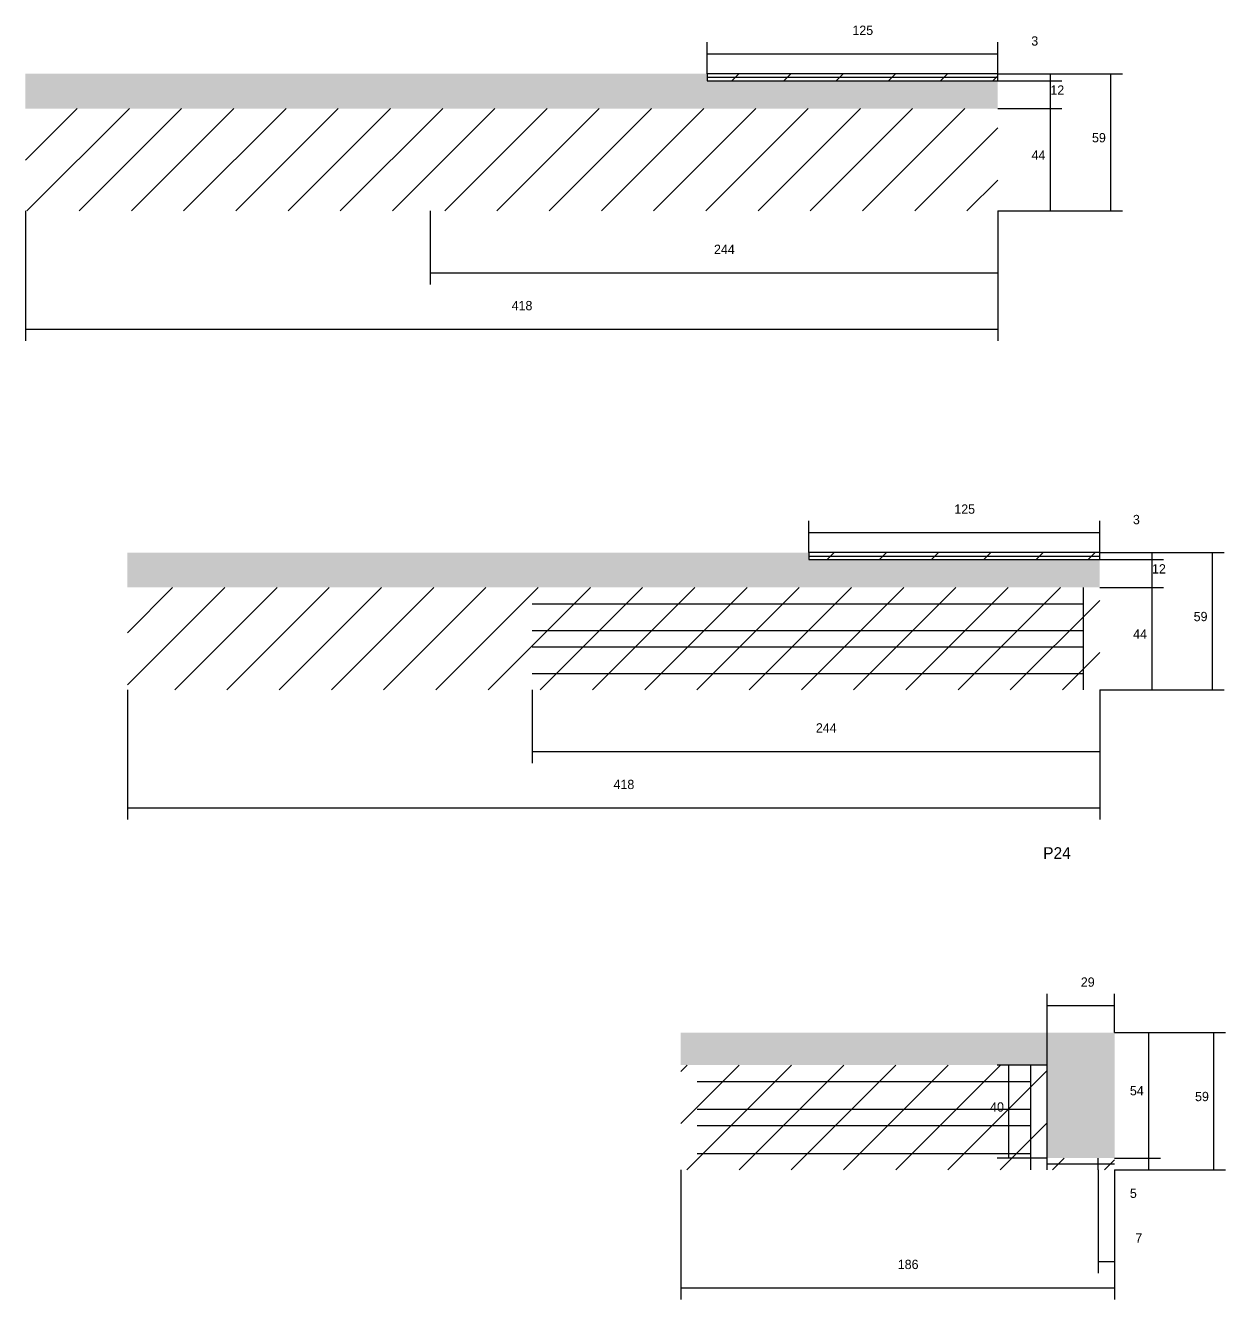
# Model space of a CAD drawing. Header units: metres. Extents: x 7148 to 9195, y 4468 to 5748.
# Drawn here: x 7148 to 7664, y 5109 to 5657 of the extents above; entities that cross this region are included whole.
import ezdxf

# ---------------------------------------------------------------- set-up
doc = ezdxf.new("R2010")
doc.units = ezdxf.units.M
for name, color, linetype in [('COTA', 241, 'Continuous'), ('NOMENCLATURA', 7, 'Continuous'), ('Painéis', 200, 'Continuous'), ('REAPROVEITAMENTO', 251, 'Continuous'), ('SARR_2.2x7', 40, 'Continuous'), ('SARR_EDITAR', 141, 'Continuous')]:
    doc.layers.add(name, color=color, linetype=linetype)

msp = doc.modelspace()

# ---------------------------------------------------------------- hatches: boundary and pattern name
at = {"layer": 'COTA'}
h = msp.add_hatch(dxfattribs=at)
h.set_pattern_fill('AR-CONC', scale=0.03)
h.paths.add_polyline_path([(7148.3, 5636.4), (7148.3, 5621.4), (7148.3, 5621.4), (7566.3, 5621.4), (7566.3, 5621.4), (7566.3, 5633.4), (7566.3, 5633.4), (7441.3, 5633.4), (7441.3, 5633.4), (7441.3, 5636.4), (7441.3, 5636.4), (7148.3, 5636.4)])
h = msp.add_hatch(dxfattribs=at)
h.set_pattern_fill('AR-CONC', scale=0.03)
h.paths.add_polyline_path([(7192.1, 5430.5), (7192.1, 5415.5), (7192.1, 5415.5), (7610.1, 5415.5), (7610.1, 5415.5), (7610.1, 5427.5), (7610.1, 5427.5), (7485.1, 5427.5), (7485.1, 5427.5), (7485.1, 5430.5), (7485.1, 5430.5), (7192.1, 5430.5)])
h = msp.add_hatch(dxfattribs=at)
h.set_pattern_fill('AR-CONC', scale=0.03)
h.paths.add_polyline_path([(7430, 5224.1), (7430, 5210.1), (7430, 5210.1), (7587.5, 5210.1), (7587.5, 5210.1), (7587.5, 5170.1), (7587.5, 5170.1), (7616.5, 5170.1), (7616.5, 5170.1), (7616.5, 5224.1), (7616.5, 5224.1), (7430, 5224.1)])
at = {"layer": 'REAPROVEITAMENTO'}
h = msp.add_hatch(dxfattribs=at)
h.set_pattern_fill('ANSI31', scale=5)
h.paths.add_polyline_path([(7441.3, 5633.4), (7441.3, 5636.4), (7441.3, 5636.4), (7566.3, 5636.4), (7566.3, 5636.4), (7566.3, 5633.4), (7566.3, 5633.4), (7441.3, 5633.4)])
h = msp.add_hatch(dxfattribs=at)
h.set_pattern_fill('ANSI31', scale=5)
h.paths.add_polyline_path([(7148.3, 5621.4), (7148.3, 5577.4), (7148.3, 5577.4), (7566.3, 5577.4), (7566.3, 5577.4), (7566.3, 5621.4), (7566.3, 5621.4), (7148.3, 5621.4)])
h = msp.add_hatch(dxfattribs=at)
h.set_pattern_fill('ANSI31', scale=5)
h.paths.add_polyline_path([(7485.1, 5427.5), (7485.1, 5430.5), (7485.1, 5430.5), (7610.1, 5430.5), (7610.1, 5430.5), (7610.1, 5427.5), (7610.1, 5427.5), (7485.1, 5427.5)])
h = msp.add_hatch(dxfattribs=at)
h.set_pattern_fill('ANSI31', scale=5)
h.paths.add_polyline_path([(7192.1, 5415.5), (7192.1, 5371.5), (7192.1, 5371.5), (7610.1, 5371.5), (7610.1, 5371.5), (7610.1, 5415.5), (7610.1, 5415.5), (7192.1, 5415.5)])
h = msp.add_hatch(dxfattribs=at)
h.set_pattern_fill('ANSI31', scale=5)
h.paths.add_polyline_path([(7587.5, 5170.1), (7587.5, 5210.1), (7587.5, 5210.1), (7430, 5210.1), (7430, 5210.1), (7430, 5165.1), (7430, 5165.1), (7616.5, 5165.1), (7616.5, 5165.1), (7616.5, 5170.1), (7616.5, 5170.1), (7587.5, 5170.1)])

# ---------------------------------------------------------------- linework, layer by layer
at = {"layer": 'COTA'}
for p, q in [((7441.3, 5636.4), (7441.3, 5650)), ((7566.3, 5636.4), (7566.3, 5650)), ((7441.3, 5645), (7566.3, 5645)), ((7566.3, 5636.4), (7593.9, 5636.4)), ((7566.3, 5636.4), (7619.9, 5636.4)), ((7566.3, 5633.4), (7593.9, 5633.4)), ((7566.3, 5633.4), (7593.9, 5633.4)), ((7588.9, 5633.4), (7588.9, 5636.4)), ((7588.9, 5621.4), (7588.9, 5633.4)), ((7614.9, 5577.4), (7614.9, 5636.4)), ((7566.3, 5621.4), (7593.9, 5621.4)), ((7566.3, 5621.4), (7593.9, 5621.4)), ((7588.9, 5577.4), (7588.9, 5621.4)), ((7148.3, 5577.4), (7148.3, 5521.6)), ((7322.3, 5577.4), (7322.3, 5545.8)), ((7566.3, 5577.4), (7566.3, 5545.8)), ((7566.3, 5577.4), (7566.3, 5521.6)), ((7566.3, 5577.4), (7593.9, 5577.4)), ((7566.3, 5577.4), (7619.9, 5577.4)), ((7322.3, 5550.8), (7566.3, 5550.8)), ((7148.3, 5526.6), (7566.3, 5526.6)), ((7485.1, 5430.5), (7485.1, 5444.1)), ((7610.1, 5430.5), (7610.1, 5444.1)), ((7485.1, 5439.1), (7610.1, 5439.1)), ((7610.1, 5430.5), (7637.6, 5430.5)), ((7610.1, 5430.5), (7663.6, 5430.5)), ((7632.6, 5427.5), (7632.6, 5430.5)), ((7658.6, 5371.5), (7658.6, 5430.5)), ((7610.1, 5427.5), (7637.6, 5427.5)), ((7610.1, 5427.5), (7637.6, 5427.5)), ((7632.6, 5415.5), (7632.6, 5427.5)), ((7610.1, 5415.5), (7637.6, 5415.5)), ((7610.1, 5415.5), (7637.6, 5415.5)), ((7632.6, 5371.5), (7632.6, 5415.5)), ((7192.1, 5371.5), (7192.1, 5315.7)), ((7366.1, 5371.5), (7366.1, 5340)), ((7610.1, 5371.5), (7610.1, 5340)), ((7610.1, 5371.5), (7610.1, 5315.7)), ((7610.1, 5371.5), (7637.6, 5371.5)), ((7610.1, 5371.5), (7663.6, 5371.5)), ((7366.1, 5345), (7610.1, 5345)), ((7192.1, 5320.7), (7610.1, 5320.7)), ((7587.5, 5210.1), (7587.5, 5240.7)), ((7616.5, 5224.1), (7616.5, 5240.7)), ((7587.5, 5235.7), (7616.5, 5235.7)), ((7616.5, 5224.1), (7636.2, 5224.1)), ((7616.5, 5224.1), (7664.2, 5224.1)), ((7631.2, 5170.1), (7631.2, 5224.1)), ((7659.2, 5165.1), (7659.2, 5224.1)), ((7587.5, 5210.1), (7566.1, 5210.1)), ((7571.1, 5170.1), (7571.1, 5210.1)), ((7587.5, 5170.1), (7566.1, 5170.1)), ((7616.5, 5170.1), (7636.2, 5170.1)), ((7616.5, 5170.1), (7636.2, 5170.1)), ((7631.2, 5165.1), (7631.2, 5170.1)), ((7430, 5165.1), (7430, 5109.3)), ((7609.5, 5165.1), (7609.5, 5120.6)), ((7616.5, 5165.1), (7616.5, 5109.3)), ((7616.5, 5165.1), (7636.2, 5165.1)), ((7616.5, 5165.1), (7664.2, 5165.1)), ((7616.5, 5165.1), (7616.5, 5120.6)), ((7609.5, 5125.6), (7616.5, 5125.6)), ((7430, 5114.3), (7616.5, 5114.3))]:
    msp.add_line(p, q, dxfattribs=at)
at = {"layer": 'Painéis'}
for points in [[(7566.3, 5636.4), (7441.3, 5636.4), (7441.3, 5633.4), (7566.3, 5633.4)], [(7610.1, 5430.5), (7485.1, 5430.5), (7485.1, 5427.5), (7610.1, 5427.5)]]:
    msp.add_lwpolyline(points, close=True, dxfattribs=at)
at = {"layer": 'SARR_2.2x7'}
for p, q in [((7603.1, 5371.5), (7603.1, 5415.5)), ((7366.1, 5408.5), (7603.1, 5408.5)), ((7366.1, 5397), (7603.1, 5397)), ((7366.1, 5390), (7603.1, 5390)), ((7366.1, 5378.5), (7603.1, 5378.5)), ((7580.5, 5165.1), (7580.5, 5210.1)), ((7587.5, 5165.1), (7587.5, 5210.1)), ((7437, 5203.1), (7580.5, 5203.1)), ((7437, 5191.1), (7580.5, 5191.1)), ((7437, 5184.1), (7580.5, 5184.1)), ((7437, 5172.1), (7580.5, 5172.1)), ((7609.5, 5165.1), (7609.5, 5170.1))]:
    msp.add_line(p, q, dxfattribs=at)
at = {"layer": 'SARR_EDITAR'}
for p, q in [((7441.3, 5634.9), (7566.3, 5634.9)), ((7485.1, 5429), (7610.1, 5429)), ((7587.5, 5167.6), (7616.5, 5167.6))]:
    msp.add_line(p, q, dxfattribs=at)

# ---------------------------------------------------------------- texts
at = {"layer": 'COTA'}
for s, p in [('125', (7503.8, 5653.1)), ('3', (7580.7, 5648.5)), ('12', (7588.9, 5627.4)), ('59', (7606.8, 5606.9)), ('44', (7580.8, 5599.4)), ('244', (7444.3, 5558.9)), ('418', (7357.3, 5534.7)), ('125', (7547.6, 5447.2)), ('3', (7624.4, 5442.7)), ('12', (7632.6, 5421.5)), ('59', (7650.5, 5401)), ('44', (7624.5, 5393.5)), ('244', (7488.1, 5353.1)), ('418', (7401.1, 5328.8)), ('29', (7602, 5243.8)), ('54', (7623.1, 5197.1)), ('40', (7563, 5190.1)), ('59', (7651.1, 5194.6)), ('5', (7623.1, 5153)), ('7', (7625.4, 5133.7)), ('186', (7523.3, 5122.4))]:
    msp.add_text(s, height=4, dxfattribs=at).set_placement(p)
at = {"layer": 'NOMENCLATURA'}
msp.add_text('P24', height=5, dxfattribs=at).set_placement((7585.8, 5298.8))

doc.saveas('drawing.dxf')
